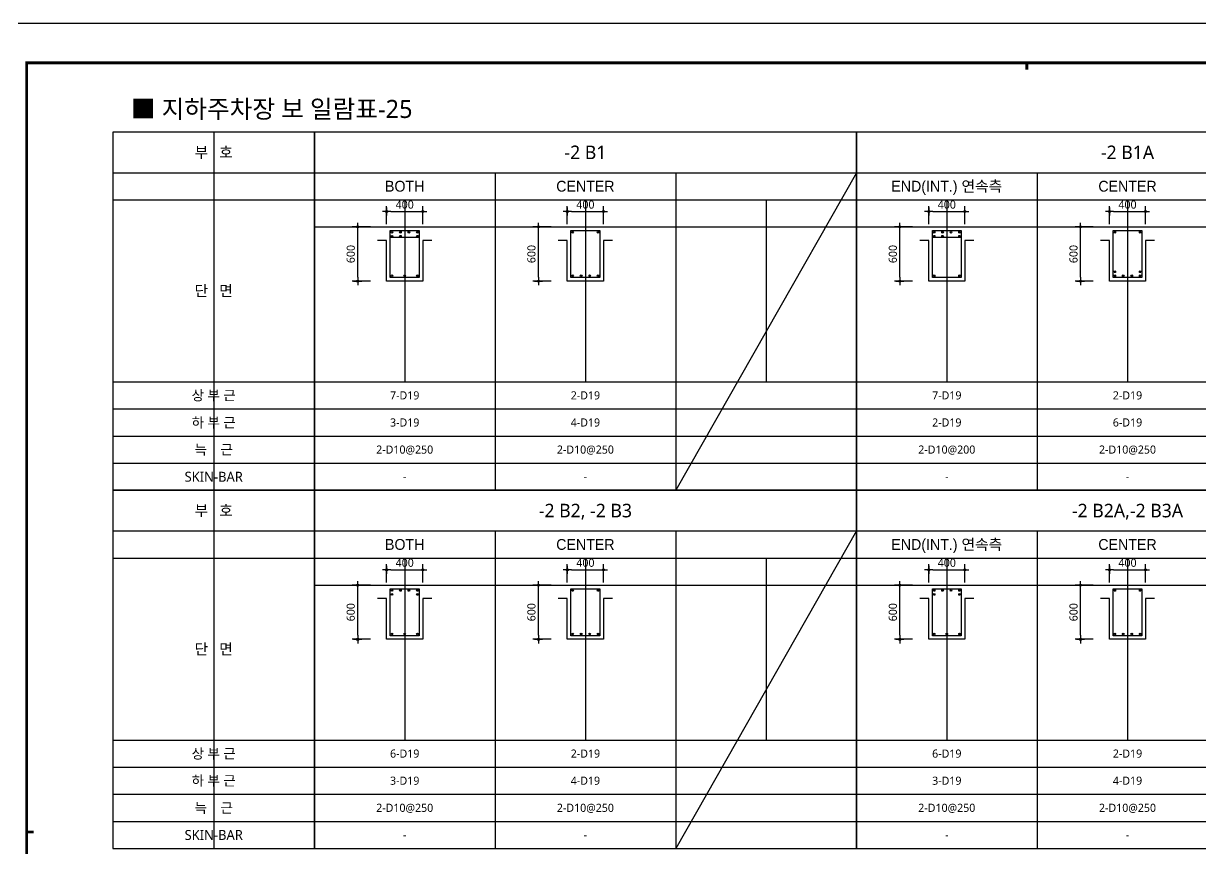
# Model space of a CAD drawing. Header units: millimetres. Extents: x 0 to 252030, y -124740 to 196020.
# Drawn here: x 25734 to 38761, y 79970 to 89100 of the extents above; entities that cross this region are included whole.
import ezdxf
from ezdxf.enums import TextEntityAlignment as Align

# ---------------------------------------------------------------- set-up
doc = ezdxf.new("R2010")
doc.units = ezdxf.units.MM
doc.header["$LTSCALE"] = 30
doc.layers.get('DEFPOINTS').update_dxf_attribs({"color": 142})
for name, color, linetype in [('0-SEC1', 3, 'Continuous'), ('CON', 2, 'Continuous'), ('DIM', 7, 'Continuous'), ('ETC', 7, 'Continuous'), ('S-철근', 3, 'Continuous'), ('SHEET', 7, 'Continuous'), ('TEXT', 6, 'Continuous'), ('TXT', 3, 'Continuous'), ('XR-FORM_(도룡동)$0$Sheet', 7, 'Continuous')]:
    doc.layers.add(name, color=color, linetype=linetype)
doc.styles.get("Standard").update_dxf_attribs({"font": 'malgun.ttf'})
doc.styles.add('돋움', font='Dotum.ttf')
doc.styles.add('맑은 고딕', font='malgun.ttf')
doc.dimstyles.new('30NDIM', dxfattribs={"dimscale": 50, "dimtxt": 3, "dimasz": 1.5, "dimexe": 2, "dimexo": 6, "dimgap": 1, "dimtad": 1, "dimdec": 0, "dimrnd": 0.25, "dimzin": 0, "dimdsep": 46, "dimtxsty": 'Standard', "dimblk": 'Z_DOT', "dimcen": 5, "dimclrd": 256, "dimclre": 256, "dimclrt": 3, "dimadec": 0, "dimazin": 0, "dimtm": 1e-09, "dimtfac": 1, "dimtdec": 0, "dimtix": 1, "dimtmove": 2, "dimatfit": 1, "dimldrblk": 'Z_DOT', "dimfxl": 1, "dimtolj": 1, "dimtzin": 0, "dimarcsym": 0})

# ---------------------------------------------------------------- blocks, each defined once
blk = doc.blocks.new('XR-FORM_(도룡동)$0$S')
at = {"layer": 'XR-FORM_(도룡동)$0$Sheet', "const_width": 100}
blk.add_lwpolyline([(1850, 57950), (82250, 57950), (82250, 1200), (1850, 1200)], close=True, dxfattribs=at)
at = {"layer": 'XR-FORM_(도룡동)$0$Sheet', "linetype": 'Continuous', "const_width": 100}
for points in [[(38745, 57950), (38745, 57700)], [(2100, 29575), (1850, 29575)]]:
    blk.add_lwpolyline(points, dxfattribs=at)
blk = doc.blocks.new('XR-FORM_(도룡동)', base_point=(101.33, -56114.51))
at = {"layer": 'DEFPOINTS'}
blk.add_lwpolyline([(0, 0), (420, 0), (420, 297), (0, 297)], close=True, dxfattribs=at)
at = {"xscale": 0.005, "yscale": 0.005, "zscale": 0.005}
blk.add_blockref('XR-FORM_(도룡동)$0$S', (-0.25, 0), dxfattribs=at)
blk = doc.blocks.new('*U160')
at = {"layer": 'DEFPOINTS'}
for p, q in [((-1114, 5286), (-1114, 1321)), ((-2229, 4536), (0, 4536))]:
    blk.add_line(p, q, dxfattribs=at)
at = {"layer": 'SHEET'}
blk.add_line((-2229, 4836), (0, 4836), dxfattribs=at)
at = {"layer": 'SHEET', "color": 6}
for p, q in [((-2229, 2521), (0, 2521)), ((-2229, 2221), (0, 2221)), ((-2229, 1921), (0, 1921)), ((-2229, 1621), (0, 1621))]:
    blk.add_line(p, q, dxfattribs=at)
at = {"layer": 'SHEET'}
blk.add_lwpolyline([(0, 5286), (-2229, 5286), (-2229, 1321), (0, 1321)], close=True, dxfattribs=at)
at = {"layer": 'TXT', "style": '맑은 고딕'}
for s, height, p in [('부   호', 120, (-1114, 5061)), ('단   면', 120, (-1114, 3529)), ('상 부 근', 110, (-1114, 2371)), ('하 부 근', 110, (-1114, 2071)), ('늑    근', 110, (-1114, 1771)), ('SKIN-BAR', 110, (-1114, 1471))]:
    blk.add_text(s, height=height, dxfattribs=at).set_placement(p, align=Align.MIDDLE_CENTER)
blk = doc.blocks.new('4등분')
at = {"layer": 'DEFPOINTS'}
for p, q in [((1000, 3214), (1000, 1200)), ((3000, 3214), (3000, 1200)), ((5000, 3214), (5000, 1200)), ((0, 2914), (6000, 2914))]:
    blk.add_line(p, q, dxfattribs=at)
at = {"layer": 'SHEET'}
blk.add_line((0, 3514), (6000, 3514), dxfattribs=at)
at = {"layer": 'SHEET', "color": 6}
for p, q in [((2000, 3514), (2000, 0)), ((4000, 3514), (4000, 0)), ((0, 3214), (6000, 3214)), ((0, 1200), (6000, 1200)), ((0, 900), (6000, 900)), ((0, 600), (6000, 600)), ((0, 300), (6000, 300))]:
    blk.add_line(p, q, dxfattribs=at)
at = {"layer": 'SHEET'}
blk.add_lwpolyline([(6000, 3964), (0, 3964), (0, 0), (6000, 0)], close=True, dxfattribs=at)
blk = doc.blocks.new('Z_DOT')
at = {"layer": 'DIM', "color": 0}
for p, q in [((-1, 0), (1, 0)), ((0, -1), (0, 1))]:
    blk.add_line(p, q, dxfattribs=at)
for radius in [0.25, 0.125]:
    blk.add_circle((0, 0), radius, dxfattribs=at)
blk = doc.blocks.new('*D889')
at = {"layer": 'DEFPOINTS', "color": 0, "transparency": 16777216}
for p in [(30153, 87020), (29753, 86699), (30153, 86699)]:
    blk.add_point(p, dxfattribs=at)
at = {"layer": 'DIM', "lineweight": -2, "transparency": 16777216}
for p, q in [((29753, 86879), (29753, 87080)), ((29798, 87020), (30108, 87020)), ((30153, 86879), (30153, 87080))]:
    blk.add_line(p, q, dxfattribs=at)
at = {"layer": 'DIM', "lineweight": -2, "transparency": 16777216, "xscale": 45, "yscale": 45, "zscale": 45, "rotation": 180}
blk.add_blockref('Z_DOT', (29753, 87020), dxfattribs=at)
at = {"layer": 'DIM', "lineweight": -2, "transparency": 16777216, "xscale": 45, "yscale": 45, "zscale": 45}
blk.add_blockref('Z_DOT', (30153, 87020), dxfattribs=at)
at = {"layer": 'DIM', "color": 3, "transparency": 16777216, "insert": (29953, 87096), "char_height": 90, "attachment_point": 5}
blk.add_mtext('\\A1;400', dxfattribs=at)
blk = doc.blocks.new('*D890')
at = {"layer": 'DEFPOINTS', "color": 0, "transparency": 16777216}
for p in [(29433, 86849), (29753, 86849), (29753, 86249)]:
    blk.add_point(p, dxfattribs=at)
at = {"layer": 'DIM', "lineweight": -2, "transparency": 16777216}
for p, q in [((29573, 86849), (29373, 86849)), ((29433, 86294), (29433, 86804)), ((29573, 86249), (29373, 86249))]:
    blk.add_line(p, q, dxfattribs=at)
at = {"layer": 'DIM', "lineweight": -2, "transparency": 16777216, "xscale": 45, "yscale": 45, "zscale": 45}
for p, rotation in [((29433, 86849), 90), ((29433, 86249), 270)]:
    blk.add_blockref('Z_DOT', p, dxfattribs=dict(at, rotation=rotation))
at = {"layer": 'DIM', "color": 3, "transparency": 16777216, "insert": (29356, 86549), "char_height": 90, "attachment_point": 5, "rotation": 90}
blk.add_mtext('\\A1;600', dxfattribs=at)
blk = doc.blocks.new('*D891')
at = {"layer": 'DEFPOINTS', "color": 0, "transparency": 16777216}
for p in [(32153, 87020), (31753, 86699), (32153, 86699)]:
    blk.add_point(p, dxfattribs=at)
at = {"layer": 'DIM', "lineweight": -2, "transparency": 16777216}
for p, q in [((31753, 86879), (31753, 87080)), ((31798, 87020), (32108, 87020)), ((32153, 86879), (32153, 87080))]:
    blk.add_line(p, q, dxfattribs=at)
at = {"layer": 'DIM', "lineweight": -2, "transparency": 16777216, "xscale": 45, "yscale": 45, "zscale": 45, "rotation": 180}
blk.add_blockref('Z_DOT', (31753, 87020), dxfattribs=at)
at = {"layer": 'DIM', "lineweight": -2, "transparency": 16777216, "xscale": 45, "yscale": 45, "zscale": 45}
blk.add_blockref('Z_DOT', (32153, 87020), dxfattribs=at)
at = {"layer": 'DIM', "color": 3, "transparency": 16777216, "insert": (31953, 87096), "char_height": 90, "attachment_point": 5}
blk.add_mtext('\\A1;400', dxfattribs=at)
blk = doc.blocks.new('*D892')
at = {"layer": 'DEFPOINTS', "color": 0, "transparency": 16777216}
for p in [(31433, 86849), (31753, 86849), (31753, 86249)]:
    blk.add_point(p, dxfattribs=at)
at = {"layer": 'DIM', "lineweight": -2, "transparency": 16777216}
for p, q in [((31573, 86849), (31373, 86849)), ((31433, 86294), (31433, 86804)), ((31573, 86249), (31373, 86249))]:
    blk.add_line(p, q, dxfattribs=at)
at = {"layer": 'DIM', "lineweight": -2, "transparency": 16777216, "xscale": 45, "yscale": 45, "zscale": 45}
for p, rotation in [((31433, 86849), 90), ((31433, 86249), 270)]:
    blk.add_blockref('Z_DOT', p, dxfattribs=dict(at, rotation=rotation))
at = {"layer": 'DIM', "color": 3, "transparency": 16777216, "insert": (31356, 86549), "char_height": 90, "attachment_point": 5, "rotation": 90}
blk.add_mtext('\\A1;600', dxfattribs=at)
blk = doc.blocks.new('*D893')
at = {"layer": 'DEFPOINTS', "color": 0, "transparency": 16777216}
for p in [(36153, 87020), (35753, 86699), (36153, 86699)]:
    blk.add_point(p, dxfattribs=at)
at = {"layer": 'DIM', "lineweight": -2, "transparency": 16777216}
for p, q in [((35753, 86879), (35753, 87080)), ((35798, 87020), (36108, 87020)), ((36153, 86879), (36153, 87080))]:
    blk.add_line(p, q, dxfattribs=at)
at = {"layer": 'DIM', "lineweight": -2, "transparency": 16777216, "xscale": 45, "yscale": 45, "zscale": 45, "rotation": 180}
blk.add_blockref('Z_DOT', (35753, 87020), dxfattribs=at)
at = {"layer": 'DIM', "lineweight": -2, "transparency": 16777216, "xscale": 45, "yscale": 45, "zscale": 45}
blk.add_blockref('Z_DOT', (36153, 87020), dxfattribs=at)
at = {"layer": 'DIM', "color": 3, "transparency": 16777216, "insert": (35953, 87096), "char_height": 90, "attachment_point": 5}
blk.add_mtext('\\A1;400', dxfattribs=at)
blk = doc.blocks.new('*D894')
at = {"layer": 'DEFPOINTS', "color": 0, "transparency": 16777216}
for p in [(35433, 86849), (35753, 86849), (35753, 86249)]:
    blk.add_point(p, dxfattribs=at)
at = {"layer": 'DIM', "lineweight": -2, "transparency": 16777216}
for p, q in [((35573, 86849), (35373, 86849)), ((35433, 86294), (35433, 86804)), ((35573, 86249), (35373, 86249))]:
    blk.add_line(p, q, dxfattribs=at)
at = {"layer": 'DIM', "lineweight": -2, "transparency": 16777216, "xscale": 45, "yscale": 45, "zscale": 45}
for p, rotation in [((35433, 86849), 90), ((35433, 86249), 270)]:
    blk.add_blockref('Z_DOT', p, dxfattribs=dict(at, rotation=rotation))
at = {"layer": 'DIM', "color": 3, "transparency": 16777216, "insert": (35356, 86549), "char_height": 90, "attachment_point": 5, "rotation": 90}
blk.add_mtext('\\A1;600', dxfattribs=at)
blk = doc.blocks.new('*D895')
at = {"layer": 'DEFPOINTS', "color": 0, "transparency": 16777216}
for p in [(38153, 87020), (37753, 86699), (38153, 86699)]:
    blk.add_point(p, dxfattribs=at)
at = {"layer": 'DIM', "lineweight": -2, "transparency": 16777216}
for p, q in [((37753, 86879), (37753, 87080)), ((37798, 87020), (38108, 87020)), ((38153, 86879), (38153, 87080))]:
    blk.add_line(p, q, dxfattribs=at)
at = {"layer": 'DIM', "lineweight": -2, "transparency": 16777216, "xscale": 45, "yscale": 45, "zscale": 45, "rotation": 180}
blk.add_blockref('Z_DOT', (37753, 87020), dxfattribs=at)
at = {"layer": 'DIM', "lineweight": -2, "transparency": 16777216, "xscale": 45, "yscale": 45, "zscale": 45}
blk.add_blockref('Z_DOT', (38153, 87020), dxfattribs=at)
at = {"layer": 'DIM', "color": 3, "transparency": 16777216, "insert": (37953, 87096), "char_height": 90, "attachment_point": 5}
blk.add_mtext('\\A1;400', dxfattribs=at)
blk = doc.blocks.new('*D896')
at = {"layer": 'DEFPOINTS', "color": 0, "transparency": 16777216}
for p in [(37433, 86849), (37753, 86849), (37753, 86249)]:
    blk.add_point(p, dxfattribs=at)
at = {"layer": 'DIM', "lineweight": -2, "transparency": 16777216}
for p, q in [((37573, 86849), (37373, 86849)), ((37433, 86294), (37433, 86804)), ((37573, 86249), (37373, 86249))]:
    blk.add_line(p, q, dxfattribs=at)
at = {"layer": 'DIM', "lineweight": -2, "transparency": 16777216, "xscale": 45, "yscale": 45, "zscale": 45}
for p, rotation in [((37433, 86849), 90), ((37433, 86249), 270)]:
    blk.add_blockref('Z_DOT', p, dxfattribs=dict(at, rotation=rotation))
at = {"layer": 'DIM', "color": 3, "transparency": 16777216, "insert": (37356, 86549), "char_height": 90, "attachment_point": 5, "rotation": 90}
blk.add_mtext('\\A1;600', dxfattribs=at)
blk = doc.blocks.new('*D901')
at = {"layer": 'DEFPOINTS', "color": 0, "transparency": 16777216}
for p in [(30153, 83055), (29753, 82735), (30153, 82735)]:
    blk.add_point(p, dxfattribs=at)
at = {"layer": 'DIM', "lineweight": -2, "transparency": 16777216}
for p, q in [((29753, 82915), (29753, 83115)), ((30153, 82915), (30153, 83115)), ((29798, 83055), (30108, 83055))]:
    blk.add_line(p, q, dxfattribs=at)
at = {"layer": 'DIM', "lineweight": -2, "transparency": 16777216, "xscale": 45, "yscale": 45, "zscale": 45, "rotation": 180}
blk.add_blockref('Z_DOT', (29753, 83055), dxfattribs=at)
at = {"layer": 'DIM', "lineweight": -2, "transparency": 16777216, "xscale": 45, "yscale": 45, "zscale": 45}
blk.add_blockref('Z_DOT', (30153, 83055), dxfattribs=at)
at = {"layer": 'DIM', "color": 3, "transparency": 16777216, "insert": (29953, 83132), "char_height": 90, "attachment_point": 5}
blk.add_mtext('\\A1;400', dxfattribs=at)
blk = doc.blocks.new('*D902')
at = {"layer": 'DEFPOINTS', "color": 0, "transparency": 16777216}
for p in [(29433, 82885), (29753, 82885), (29753, 82285)]:
    blk.add_point(p, dxfattribs=at)
at = {"layer": 'DIM', "lineweight": -2, "transparency": 16777216}
for p, q in [((29573, 82885), (29373, 82885)), ((29433, 82330), (29433, 82840)), ((29573, 82285), (29373, 82285))]:
    blk.add_line(p, q, dxfattribs=at)
at = {"layer": 'DIM', "lineweight": -2, "transparency": 16777216, "xscale": 45, "yscale": 45, "zscale": 45}
for p, rotation in [((29433, 82885), 90), ((29433, 82285), 270)]:
    blk.add_blockref('Z_DOT', p, dxfattribs=dict(at, rotation=rotation))
at = {"layer": 'DIM', "color": 3, "transparency": 16777216, "insert": (29356, 82585), "char_height": 90, "attachment_point": 5, "rotation": 90}
blk.add_mtext('\\A1;600', dxfattribs=at)
blk = doc.blocks.new('*D903')
at = {"layer": 'DEFPOINTS', "color": 0, "transparency": 16777216}
for p in [(32153, 83055), (31753, 82735), (32153, 82735)]:
    blk.add_point(p, dxfattribs=at)
at = {"layer": 'DIM', "lineweight": -2, "transparency": 16777216}
for p, q in [((31753, 82915), (31753, 83115)), ((32153, 82915), (32153, 83115)), ((31798, 83055), (32108, 83055))]:
    blk.add_line(p, q, dxfattribs=at)
at = {"layer": 'DIM', "lineweight": -2, "transparency": 16777216, "xscale": 45, "yscale": 45, "zscale": 45, "rotation": 180}
blk.add_blockref('Z_DOT', (31753, 83055), dxfattribs=at)
at = {"layer": 'DIM', "lineweight": -2, "transparency": 16777216, "xscale": 45, "yscale": 45, "zscale": 45}
blk.add_blockref('Z_DOT', (32153, 83055), dxfattribs=at)
at = {"layer": 'DIM', "color": 3, "transparency": 16777216, "insert": (31953, 83132), "char_height": 90, "attachment_point": 5}
blk.add_mtext('\\A1;400', dxfattribs=at)
blk = doc.blocks.new('*D904')
at = {"layer": 'DEFPOINTS', "color": 0, "transparency": 16777216}
for p in [(31433, 82885), (31753, 82885), (31753, 82285)]:
    blk.add_point(p, dxfattribs=at)
at = {"layer": 'DIM', "lineweight": -2, "transparency": 16777216}
for p, q in [((31573, 82885), (31373, 82885)), ((31433, 82330), (31433, 82840)), ((31573, 82285), (31373, 82285))]:
    blk.add_line(p, q, dxfattribs=at)
at = {"layer": 'DIM', "lineweight": -2, "transparency": 16777216, "xscale": 45, "yscale": 45, "zscale": 45}
for p, rotation in [((31433, 82885), 90), ((31433, 82285), 270)]:
    blk.add_blockref('Z_DOT', p, dxfattribs=dict(at, rotation=rotation))
at = {"layer": 'DIM', "color": 3, "transparency": 16777216, "insert": (31356, 82585), "char_height": 90, "attachment_point": 5, "rotation": 90}
blk.add_mtext('\\A1;600', dxfattribs=at)
blk = doc.blocks.new('*D905')
at = {"layer": 'DEFPOINTS', "color": 0, "transparency": 16777216}
for p in [(36153, 83055), (35753, 82735), (36153, 82735)]:
    blk.add_point(p, dxfattribs=at)
at = {"layer": 'DIM', "lineweight": -2, "transparency": 16777216}
for p, q in [((35753, 82915), (35753, 83115)), ((36153, 82915), (36153, 83115)), ((35798, 83055), (36108, 83055))]:
    blk.add_line(p, q, dxfattribs=at)
at = {"layer": 'DIM', "lineweight": -2, "transparency": 16777216, "xscale": 45, "yscale": 45, "zscale": 45, "rotation": 180}
blk.add_blockref('Z_DOT', (35753, 83055), dxfattribs=at)
at = {"layer": 'DIM', "lineweight": -2, "transparency": 16777216, "xscale": 45, "yscale": 45, "zscale": 45}
blk.add_blockref('Z_DOT', (36153, 83055), dxfattribs=at)
at = {"layer": 'DIM', "color": 3, "transparency": 16777216, "insert": (35953, 83132), "char_height": 90, "attachment_point": 5}
blk.add_mtext('\\A1;400', dxfattribs=at)
blk = doc.blocks.new('*D906')
at = {"layer": 'DEFPOINTS', "color": 0, "transparency": 16777216}
for p in [(35433, 82885), (35753, 82885), (35753, 82285)]:
    blk.add_point(p, dxfattribs=at)
at = {"layer": 'DIM', "lineweight": -2, "transparency": 16777216}
for p, q in [((35573, 82885), (35373, 82885)), ((35433, 82330), (35433, 82840)), ((35573, 82285), (35373, 82285))]:
    blk.add_line(p, q, dxfattribs=at)
at = {"layer": 'DIM', "lineweight": -2, "transparency": 16777216, "xscale": 45, "yscale": 45, "zscale": 45}
for p, rotation in [((35433, 82885), 90), ((35433, 82285), 270)]:
    blk.add_blockref('Z_DOT', p, dxfattribs=dict(at, rotation=rotation))
at = {"layer": 'DIM', "color": 3, "transparency": 16777216, "insert": (35356, 82585), "char_height": 90, "attachment_point": 5, "rotation": 90}
blk.add_mtext('\\A1;600', dxfattribs=at)
blk = doc.blocks.new('*D907')
at = {"layer": 'DEFPOINTS', "color": 0, "transparency": 16777216}
for p in [(38153, 83055), (37753, 82735), (38153, 82735)]:
    blk.add_point(p, dxfattribs=at)
at = {"layer": 'DIM', "lineweight": -2, "transparency": 16777216}
for p, q in [((37753, 82915), (37753, 83115)), ((38153, 82915), (38153, 83115)), ((37798, 83055), (38108, 83055))]:
    blk.add_line(p, q, dxfattribs=at)
at = {"layer": 'DIM', "lineweight": -2, "transparency": 16777216, "xscale": 45, "yscale": 45, "zscale": 45, "rotation": 180}
blk.add_blockref('Z_DOT', (37753, 83055), dxfattribs=at)
at = {"layer": 'DIM', "lineweight": -2, "transparency": 16777216, "xscale": 45, "yscale": 45, "zscale": 45}
blk.add_blockref('Z_DOT', (38153, 83055), dxfattribs=at)
at = {"layer": 'DIM', "color": 3, "transparency": 16777216, "insert": (37953, 83132), "char_height": 90, "attachment_point": 5}
blk.add_mtext('\\A1;400', dxfattribs=at)
blk = doc.blocks.new('*D908')
at = {"layer": 'DEFPOINTS', "color": 0, "transparency": 16777216}
for p in [(37433, 82885), (37753, 82885), (37753, 82285)]:
    blk.add_point(p, dxfattribs=at)
at = {"layer": 'DIM', "lineweight": -2, "transparency": 16777216}
for p, q in [((37573, 82885), (37373, 82885)), ((37433, 82330), (37433, 82840)), ((37573, 82285), (37373, 82285))]:
    blk.add_line(p, q, dxfattribs=at)
at = {"layer": 'DIM', "lineweight": -2, "transparency": 16777216, "xscale": 45, "yscale": 45, "zscale": 45}
for p, rotation in [((37433, 82885), 90), ((37433, 82285), 270)]:
    blk.add_blockref('Z_DOT', p, dxfattribs=dict(at, rotation=rotation))
at = {"layer": 'DIM', "color": 3, "transparency": 16777216, "insert": (37356, 82585), "char_height": 90, "attachment_point": 5, "rotation": 90}
blk.add_mtext('\\A1;600', dxfattribs=at)

msp = doc.modelspace()

# ---------------------------------------------------------------- hatches: boundary and pattern name
at = {"layer": 'S-철근'}
h = msp.add_hatch(color=256, dxfattribs=at)
edge = h.paths.add_edge_path()
edge.add_arc((29812.08013, 86790.41992), 9.55, 0, 180)
edge.add_arc((29812.08013, 86790.41992), 9.55, 180, 360)
h = msp.add_hatch(color=256, dxfattribs=at)
edge = h.paths.add_edge_path()
edge.add_arc((29812.08013, 86746.31992), 9.55, 0, 180)
edge.add_arc((29812.08013, 86746.31992), 9.55, 180, 360)
h = msp.add_hatch(color=256, dxfattribs=at)
edge = h.paths.add_edge_path()
edge.add_arc((29906.0268, 86790.41992), 9.55, 0, 180)
edge.add_arc((29906.0268, 86790.41992), 9.55, 180, 360)
h = msp.add_hatch(color=256, dxfattribs=at)
edge = h.paths.add_edge_path()
edge.add_arc((29906.0268, 86746.31992), 9.55, 0, 180)
edge.add_arc((29906.0268, 86746.31992), 9.55, 180, 360)
h = msp.add_hatch(color=256, dxfattribs=at)
edge = h.paths.add_edge_path()
edge.add_arc((29999.97347, 86790.41992), 9.55, 0, 180)
edge.add_arc((29999.97347, 86790.41992), 9.55, 180, 360)
h = msp.add_hatch(color=256, dxfattribs=at)
edge = h.paths.add_edge_path()
edge.add_arc((30093.92013, 86790.41992), 9.55, 0, 180)
edge.add_arc((30093.92013, 86790.41992), 9.55, 180, 360)
h = msp.add_hatch(color=256, dxfattribs=at)
edge = h.paths.add_edge_path()
edge.add_arc((30093.92013, 86746.31992), 9.55, 0, 180)
edge.add_arc((30093.92013, 86746.31992), 9.55, 180, 360)
h = msp.add_hatch(color=256, dxfattribs=at)
edge = h.paths.add_edge_path()
edge.add_arc((31812.08013, 86790.41992), 9.55, 0, 180)
edge.add_arc((31812.08013, 86790.41992), 9.55, 180, 360)
h = msp.add_hatch(color=256, dxfattribs=at)
edge = h.paths.add_edge_path()
edge.add_arc((32093.92013, 86790.41992), 9.55, 0, 180)
edge.add_arc((32093.92013, 86790.41992), 9.55, 180, 360)
h = msp.add_hatch(color=256, dxfattribs=at)
edge = h.paths.add_edge_path()
edge.add_arc((35812.08013, 86790.41992), 9.55, 0, 180)
edge.add_arc((35812.08013, 86790.41992), 9.55, 180, 360)
h = msp.add_hatch(color=256, dxfattribs=at)
edge = h.paths.add_edge_path()
edge.add_arc((35812.08013, 86746.31992), 9.55, 0, 180)
edge.add_arc((35812.08013, 86746.31992), 9.55, 180, 360)
h = msp.add_hatch(color=256, dxfattribs=at)
edge = h.paths.add_edge_path()
edge.add_arc((35906.0268, 86790.41992), 9.55, 0, 180)
edge.add_arc((35906.0268, 86790.41992), 9.55, 180, 360)
h = msp.add_hatch(color=256, dxfattribs=at)
edge = h.paths.add_edge_path()
edge.add_arc((35906.0268, 86746.31992), 9.55, 0, 180)
edge.add_arc((35906.0268, 86746.31992), 9.55, 180, 360)
h = msp.add_hatch(color=256, dxfattribs=at)
edge = h.paths.add_edge_path()
edge.add_arc((35999.97347, 86790.41992), 9.55, 0, 180)
edge.add_arc((35999.97347, 86790.41992), 9.55, 180, 360)
h = msp.add_hatch(color=256, dxfattribs=at)
edge = h.paths.add_edge_path()
edge.add_arc((36093.92013, 86790.41992), 9.55, 0, 180)
edge.add_arc((36093.92013, 86790.41992), 9.55, 180, 360)
h = msp.add_hatch(color=256, dxfattribs=at)
edge = h.paths.add_edge_path()
edge.add_arc((36093.92013, 86746.31992), 9.55, 0, 180)
edge.add_arc((36093.92013, 86746.31992), 9.55, 180, 360)
h = msp.add_hatch(color=256, dxfattribs=at)
edge = h.paths.add_edge_path()
edge.add_arc((37812.08013, 86790.41992), 9.55, 0, 180)
edge.add_arc((37812.08013, 86790.41992), 9.55, 180, 360)
h = msp.add_hatch(color=256, dxfattribs=at)
edge = h.paths.add_edge_path()
edge.add_arc((38093.92013, 86790.41992), 9.55, 0, 180)
edge.add_arc((38093.92013, 86790.41992), 9.55, 180, 360)
h = msp.add_hatch(color=256, dxfattribs=at)
edge = h.paths.add_edge_path()
edge.add_arc((29812.08013, 86308.57992), 9.55, 0, 180)
edge.add_arc((29812.08013, 86308.57992), 9.55, 180, 360)
h = msp.add_hatch(color=256, dxfattribs=at)
edge = h.paths.add_edge_path()
edge.add_arc((29953.00013, 86308.57992), 9.55, 0, 180)
edge.add_arc((29953.00013, 86308.57992), 9.55, 180, 360)
h = msp.add_hatch(color=256, dxfattribs=at)
edge = h.paths.add_edge_path()
edge.add_arc((30093.92013, 86308.57992), 9.55, 0, 180)
edge.add_arc((30093.92013, 86308.57992), 9.55, 180, 360)
h = msp.add_hatch(color=256, dxfattribs=at)
edge = h.paths.add_edge_path()
edge.add_arc((31812.08013, 86308.57992), 9.55, 0, 180)
edge.add_arc((31812.08013, 86308.57992), 9.55, 180, 360)
h = msp.add_hatch(color=256, dxfattribs=at)
edge = h.paths.add_edge_path()
edge.add_arc((31906.0268, 86308.57992), 9.55, 0, 180)
edge.add_arc((31906.0268, 86308.57992), 9.55, 180, 360)
h = msp.add_hatch(color=256, dxfattribs=at)
edge = h.paths.add_edge_path()
edge.add_arc((31999.97347, 86308.57992), 9.55, 0, 180)
edge.add_arc((31999.97347, 86308.57992), 9.55, 180, 360)
h = msp.add_hatch(color=256, dxfattribs=at)
edge = h.paths.add_edge_path()
edge.add_arc((32093.92013, 86308.57992), 9.55, 0, 180)
edge.add_arc((32093.92013, 86308.57992), 9.55, 180, 360)
h = msp.add_hatch(color=256, dxfattribs=at)
edge = h.paths.add_edge_path()
edge.add_arc((35812.08013, 86308.57992), 9.55, 0, 180)
edge.add_arc((35812.08013, 86308.57992), 9.55, 180, 360)
h = msp.add_hatch(color=256, dxfattribs=at)
edge = h.paths.add_edge_path()
edge.add_arc((36093.92013, 86308.57992), 9.55, 0, 180)
edge.add_arc((36093.92013, 86308.57992), 9.55, 180, 360)
h = msp.add_hatch(color=256, dxfattribs=at)
edge = h.paths.add_edge_path()
edge.add_arc((37812.08013, 86352.67992), 9.55, 0, 180)
edge.add_arc((37812.08013, 86352.67992), 9.55, 180, 360)
h = msp.add_hatch(color=256, dxfattribs=at)
edge = h.paths.add_edge_path()
edge.add_arc((37812.08013, 86308.57992), 9.55, 0, 180)
edge.add_arc((37812.08013, 86308.57992), 9.55, 180, 360)
h = msp.add_hatch(color=256, dxfattribs=at)
edge = h.paths.add_edge_path()
edge.add_arc((37906.0268, 86308.57992), 9.55, 0, 180)
edge.add_arc((37906.0268, 86308.57992), 9.55, 180, 360)
h = msp.add_hatch(color=256, dxfattribs=at)
edge = h.paths.add_edge_path()
edge.add_arc((37999.97347, 86308.57992), 9.55, 0, 180)
edge.add_arc((37999.97347, 86308.57992), 9.55, 180, 360)
h = msp.add_hatch(color=256, dxfattribs=at)
edge = h.paths.add_edge_path()
edge.add_arc((38093.92013, 86352.67992), 9.55, 0, 180)
edge.add_arc((38093.92013, 86352.67992), 9.55, 180, 360)
h = msp.add_hatch(color=256, dxfattribs=at)
edge = h.paths.add_edge_path()
edge.add_arc((38093.92013, 86308.57992), 9.55, 0, 180)
edge.add_arc((38093.92013, 86308.57992), 9.55, 180, 360)
h = msp.add_hatch(color=256, dxfattribs=at)
edge = h.paths.add_edge_path()
edge.add_arc((29812.08013, 82825.91992), 9.55, 0, 180)
edge.add_arc((29812.08013, 82825.91992), 9.55, 180, 360)
h = msp.add_hatch(color=256, dxfattribs=at)
edge = h.paths.add_edge_path()
edge.add_arc((29812.08013, 82781.81992), 9.55, 0, 180)
edge.add_arc((29812.08013, 82781.81992), 9.55, 180, 360)
h = msp.add_hatch(color=256, dxfattribs=at)
edge = h.paths.add_edge_path()
edge.add_arc((29906.0268, 82825.91992), 9.55, 0, 180)
edge.add_arc((29906.0268, 82825.91992), 9.55, 180, 360)
h = msp.add_hatch(color=256, dxfattribs=at)
edge = h.paths.add_edge_path()
edge.add_arc((29999.97347, 82825.91992), 9.55, 0, 180)
edge.add_arc((29999.97347, 82825.91992), 9.55, 180, 360)
h = msp.add_hatch(color=256, dxfattribs=at)
edge = h.paths.add_edge_path()
edge.add_arc((30093.92013, 82825.91992), 9.55, 0, 180)
edge.add_arc((30093.92013, 82825.91992), 9.55, 180, 360)
h = msp.add_hatch(color=256, dxfattribs=at)
edge = h.paths.add_edge_path()
edge.add_arc((30093.92013, 82781.81992), 9.55, 0, 180)
edge.add_arc((30093.92013, 82781.81992), 9.55, 180, 360)
h = msp.add_hatch(color=256, dxfattribs=at)
edge = h.paths.add_edge_path()
edge.add_arc((31812.08013, 82825.91992), 9.55, 0, 180)
edge.add_arc((31812.08013, 82825.91992), 9.55, 180, 360)
h = msp.add_hatch(color=256, dxfattribs=at)
edge = h.paths.add_edge_path()
edge.add_arc((32093.92013, 82825.91992), 9.55, 0, 180)
edge.add_arc((32093.92013, 82825.91992), 9.55, 180, 360)
h = msp.add_hatch(color=256, dxfattribs=at)
edge = h.paths.add_edge_path()
edge.add_arc((35812.08013, 82825.91992), 9.55, 0, 180)
edge.add_arc((35812.08013, 82825.91992), 9.55, 180, 360)
h = msp.add_hatch(color=256, dxfattribs=at)
edge = h.paths.add_edge_path()
edge.add_arc((35812.08013, 82781.81992), 9.55, 0, 180)
edge.add_arc((35812.08013, 82781.81992), 9.55, 180, 360)
h = msp.add_hatch(color=256, dxfattribs=at)
edge = h.paths.add_edge_path()
edge.add_arc((35906.0268, 82825.91992), 9.55, 0, 180)
edge.add_arc((35906.0268, 82825.91992), 9.55, 180, 360)
h = msp.add_hatch(color=256, dxfattribs=at)
edge = h.paths.add_edge_path()
edge.add_arc((35999.97347, 82825.91992), 9.55, 0, 180)
edge.add_arc((35999.97347, 82825.91992), 9.55, 180, 360)
h = msp.add_hatch(color=256, dxfattribs=at)
edge = h.paths.add_edge_path()
edge.add_arc((36093.92013, 82825.91992), 9.55, 0, 180)
edge.add_arc((36093.92013, 82825.91992), 9.55, 180, 360)
h = msp.add_hatch(color=256, dxfattribs=at)
edge = h.paths.add_edge_path()
edge.add_arc((36093.92013, 82781.81992), 9.55, 0, 180)
edge.add_arc((36093.92013, 82781.81992), 9.55, 180, 360)
h = msp.add_hatch(color=256, dxfattribs=at)
edge = h.paths.add_edge_path()
edge.add_arc((37812.08013, 82825.91992), 9.55, 0, 180)
edge.add_arc((37812.08013, 82825.91992), 9.55, 180, 360)
h = msp.add_hatch(color=256, dxfattribs=at)
edge = h.paths.add_edge_path()
edge.add_arc((38093.92013, 82825.91992), 9.55, 0, 180)
edge.add_arc((38093.92013, 82825.91992), 9.55, 180, 360)
h = msp.add_hatch(color=256, dxfattribs=at)
edge = h.paths.add_edge_path()
edge.add_arc((29812.08013, 82344.07992), 9.55, 0, 180)
edge.add_arc((29812.08013, 82344.07992), 9.55, 180, 360)
h = msp.add_hatch(color=256, dxfattribs=at)
edge = h.paths.add_edge_path()
edge.add_arc((29953.00013, 82344.07992), 9.55, 0, 180)
edge.add_arc((29953.00013, 82344.07992), 9.55, 180, 360)
h = msp.add_hatch(color=256, dxfattribs=at)
edge = h.paths.add_edge_path()
edge.add_arc((30093.92013, 82344.07992), 9.55, 0, 180)
edge.add_arc((30093.92013, 82344.07992), 9.55, 180, 360)
h = msp.add_hatch(color=256, dxfattribs=at)
edge = h.paths.add_edge_path()
edge.add_arc((31812.08013, 82344.07992), 9.55, 0, 180)
edge.add_arc((31812.08013, 82344.07992), 9.55, 180, 360)
h = msp.add_hatch(color=256, dxfattribs=at)
edge = h.paths.add_edge_path()
edge.add_arc((31906.0268, 82344.07992), 9.55, 0, 180)
edge.add_arc((31906.0268, 82344.07992), 9.55, 180, 360)
h = msp.add_hatch(color=256, dxfattribs=at)
edge = h.paths.add_edge_path()
edge.add_arc((31999.97347, 82344.07992), 9.55, 0, 180)
edge.add_arc((31999.97347, 82344.07992), 9.55, 180, 360)
h = msp.add_hatch(color=256, dxfattribs=at)
edge = h.paths.add_edge_path()
edge.add_arc((32093.92013, 82344.07992), 9.55, 0, 180)
edge.add_arc((32093.92013, 82344.07992), 9.55, 180, 360)
h = msp.add_hatch(color=256, dxfattribs=at)
edge = h.paths.add_edge_path()
edge.add_arc((35812.08013, 82344.07992), 9.55, 0, 180)
edge.add_arc((35812.08013, 82344.07992), 9.55, 180, 360)
h = msp.add_hatch(color=256, dxfattribs=at)
edge = h.paths.add_edge_path()
edge.add_arc((35953.00013, 82344.07992), 9.55, 0, 180)
edge.add_arc((35953.00013, 82344.07992), 9.55, 180, 360)
h = msp.add_hatch(color=256, dxfattribs=at)
edge = h.paths.add_edge_path()
edge.add_arc((36093.92013, 82344.07992), 9.55, 0, 180)
edge.add_arc((36093.92013, 82344.07992), 9.55, 180, 360)
h = msp.add_hatch(color=256, dxfattribs=at)
edge = h.paths.add_edge_path()
edge.add_arc((37812.08013, 82344.07992), 9.55, 0, 180)
edge.add_arc((37812.08013, 82344.07992), 9.55, 180, 360)
h = msp.add_hatch(color=256, dxfattribs=at)
edge = h.paths.add_edge_path()
edge.add_arc((37906.0268, 82344.07992), 9.55, 0, 180)
edge.add_arc((37906.0268, 82344.07992), 9.55, 180, 360)
h = msp.add_hatch(color=256, dxfattribs=at)
edge = h.paths.add_edge_path()
edge.add_arc((37999.97347, 82344.07992), 9.55, 0, 180)
edge.add_arc((37999.97347, 82344.07992), 9.55, 180, 360)
h = msp.add_hatch(color=256, dxfattribs=at)
edge = h.paths.add_edge_path()
edge.add_arc((38093.92013, 82344.07992), 9.55, 0, 180)
edge.add_arc((38093.92013, 82344.07992), 9.55, 180, 360)

# ---------------------------------------------------------------- linework, layer by layer
at = {"layer": 'CON', "color": 8}
for p, q in [((29653.00013, 86849.49992), (30253.00013, 86849.49992)), ((31653.00013, 86849.49992), (32253.00013, 86849.49992)), ((35653.00013, 86849.49992), (36253.00013, 86849.49992)), ((37653.00013, 86849.49992), (38253.00013, 86849.49992)), ((29653.00013, 82884.99992), (30253.00013, 82884.99992)), ((31653.00013, 82884.99992), (32253.00013, 82884.99992)), ((35653.00013, 82884.99992), (36253.00013, 82884.99992)), ((37653.00013, 82884.99992), (38253.00013, 82884.99992))]:
    msp.add_line(p, q, dxfattribs=at)
for points in [[(30253.00013, 86699.49992), (30153.00013, 86699.49992), (30153.00013, 86249.49992), (29753.00013, 86249.49992), (29753.00013, 86699.49992), (29653.00013, 86699.49992)], [(32253.00013, 86699.49992), (32153.00013, 86699.49992), (32153.00013, 86249.49992), (31753.00013, 86249.49992), (31753.00013, 86699.49992), (31653.00013, 86699.49992)], [(36253.00013, 86699.49992), (36153.00013, 86699.49992), (36153.00013, 86249.49992), (35753.00013, 86249.49992), (35753.00013, 86699.49992), (35653.00013, 86699.49992)], [(38253.00013, 86699.49992), (38153.00013, 86699.49992), (38153.00013, 86249.49992), (37753.00013, 86249.49992), (37753.00013, 86699.49992), (37653.00013, 86699.49992)], [(30253.00013, 82734.99992), (30153.00013, 82734.99992), (30153.00013, 82284.99992), (29753.00013, 82284.99992), (29753.00013, 82734.99992), (29653.00013, 82734.99992)], [(32253.00013, 82734.99992), (32153.00013, 82734.99992), (32153.00013, 82284.99992), (31753.00013, 82284.99992), (31753.00013, 82734.99992), (31653.00013, 82734.99992)], [(36253.00013, 82734.99992), (36153.00013, 82734.99992), (36153.00013, 82284.99992), (35753.00013, 82284.99992), (35753.00013, 82734.99992), (35653.00013, 82734.99992)], [(38253.00013, 82734.99992), (38153.00013, 82734.99992), (38153.00013, 82284.99992), (37753.00013, 82284.99992), (37753.00013, 82734.99992), (37653.00013, 82734.99992)]]:
    msp.add_lwpolyline(points, dxfattribs=at)
at = {"layer": 'ETC', "color": 8}
for p, q in [((29793.00013, 86736.76992), (30113.00013, 86736.76992)), ((35793.00013, 86736.76992), (36113.00013, 86736.76992))]:
    msp.add_line(p, q, dxfattribs=at)
at = {"layer": 'S-철근'}
for points in [[(29793.00013, 86289.49992), (29793.00013, 86809.49992), (30113.00013, 86809.49992), (30113.00013, 86289.49992), (29793.00013, 86289.49992)], [(31793.00013, 86289.49992), (31793.00013, 86809.49992), (32113.00013, 86809.49992), (32113.00013, 86289.49992), (31793.00013, 86289.49992)], [(35793.00013, 86289.49992), (35793.00013, 86809.49992), (36113.00013, 86809.49992), (36113.00013, 86289.49992), (35793.00013, 86289.49992)], [(37793.00013, 86289.49992), (37793.00013, 86809.49992), (38113.00013, 86809.49992), (38113.00013, 86289.49992), (37793.00013, 86289.49992)], [(29793.00013, 82324.99992), (29793.00013, 82844.99992), (30113.00013, 82844.99992), (30113.00013, 82324.99992), (29793.00013, 82324.99992)], [(31793.00013, 82324.99992), (31793.00013, 82844.99992), (32113.00013, 82844.99992), (32113.00013, 82324.99992), (31793.00013, 82324.99992)], [(35793.00013, 82324.99992), (35793.00013, 82844.99992), (36113.00013, 82844.99992), (36113.00013, 82324.99992), (35793.00013, 82324.99992)], [(37793.00013, 82324.99992), (37793.00013, 82844.99992), (38113.00013, 82844.99992), (38113.00013, 82324.99992), (37793.00013, 82324.99992)]]:
    msp.add_lwpolyline(points, dxfattribs=at)
for centre in [(29812.08013, 86790.41992), (29812.08013, 86746.31992), (29906.0268, 86790.41992), (29906.0268, 86746.31992), (29999.97347, 86790.41992), (30093.92013, 86790.41992), (30093.92013, 86746.31992), (31812.08013, 86790.41992), (32093.92013, 86790.41992), (35812.08013, 86790.41992), (35812.08013, 86746.31992), (35906.0268, 86790.41992), (35906.0268, 86746.31992), (35999.97347, 86790.41992), (36093.92013, 86790.41992), (36093.92013, 86746.31992), (37812.08013, 86790.41992), (38093.92013, 86790.41992), (29812.08013, 86308.57992), (29953.00013, 86308.57992), (30093.92013, 86308.57992), (31812.08013, 86308.57992), (31906.0268, 86308.57992), (31999.97347, 86308.57992), (32093.92013, 86308.57992), (35812.08013, 86308.57992), (36093.92013, 86308.57992), (37812.08013, 86352.67992), (37812.08013, 86308.57992), (37906.0268, 86308.57992), (37999.97347, 86308.57992), (38093.92013, 86352.67992), (38093.92013, 86308.57992), (29812.08013, 82825.91992), (29812.08013, 82781.81992), (29906.0268, 82825.91992), (29999.97347, 82825.91992), (30093.92013, 82825.91992), (30093.92013, 82781.81992), (31812.08013, 82825.91992), (32093.92013, 82825.91992), (35812.08013, 82825.91992), (35812.08013, 82781.81992), (35906.0268, 82825.91992), (35999.97347, 82825.91992), (36093.92013, 82825.91992), (36093.92013, 82781.81992), (37812.08013, 82825.91992), (38093.92013, 82825.91992), (29812.08013, 82344.07992), (29953.00013, 82344.07992), (30093.92013, 82344.07992), (31812.08013, 82344.07992), (31906.0268, 82344.07992), (31999.97347, 82344.07992), (32093.92013, 82344.07992), (35812.08013, 82344.07992), (35953.00013, 82344.07992), (36093.92013, 82344.07992), (37812.08013, 82344.07992), (37906.0268, 82344.07992), (37999.97347, 82344.07992), (38093.92013, 82344.07992)]:
    msp.add_circle(centre, 9.55, dxfattribs=at)
at = {"layer": 'SHEET'}
for p, q in [((34953.00013, 87449.49992), (32953.00013, 83934.99992)), ((34953.00013, 83484.99992), (32953.00013, 79970.49992))]:
    msp.add_line(p, q, dxfattribs=at)

# ---------------------------------------------------------------- block references
for name, p in [('*U160', (28953.00013, 82613.49992)), ('4등분', (28953.00013, 83934.99992)), ('4등분', (34953.00013, 83934.99992)), ('*U160', (28953.00013, 78648.99992)), ('4등분', (28953.00013, 79970.49992)), ('4등분', (34953.00013, 79970.49992))]:
    msp.add_blockref(name, p)
at = {"layer": '0-SEC1', "xscale": 60, "yscale": 60, "zscale": 60}
msp.add_blockref('XR-FORM_(도룡동)', (31310.02429, -3295590.57868), dxfattribs=at)

# ---------------------------------------------------------------- texts
at = {"layer": 'TEXT', "style": '맑은 고딕'}
msp.add_text('■ 지하주차장 보 일람표-25', height=200, dxfattribs=at).set_placement((26922.82534, 88154.96949), align=Align.MIDDLE_LEFT)
at = {"layer": 'TXT', "color": 2, "style": '맑은 고딕'}
for s, p in [('-2 B1', (31953.00013, 87674.49992)), ('-2 B1A', (37953.00013, 87674.49992)), ('-2 B2, -2 B3', (31953.00013, 83709.99992)), ('-2 B2A,-2 B3A', (37953.00013, 83709.99992))]:
    msp.add_text(s, height=150, dxfattribs=at).set_placement(p, align=Align.MIDDLE_CENTER)
at = {"layer": 'TXT'}
for s, height, style, p in [('BOTH', 120, '돋움', (29953.00013, 87299.49992)), ('CENTER', 120, '돋움', (31953.00013, 87299.49992)), ('END(INT.) 연속측', 120, '돋움', (35953.00013, 87299.49992)), ('CENTER', 120, '돋움', (37953.00013, 87299.49992)), ('7-D19', 90, '맑은 고딕', (29953.00013, 84984.99992)), ('2-D19', 90, '맑은 고딕', (31953.00013, 84984.99992)), ('7-D19', 90, '맑은 고딕', (35953.00013, 84984.99992)), ('2-D19', 90, '맑은 고딕', (37953.00013, 84984.99992)), ('3-D19', 90, '맑은 고딕', (29953.00013, 84684.99992)), ('4-D19', 90, '맑은 고딕', (31953.00013, 84684.99992)), ('2-D19', 90, '맑은 고딕', (35953.00013, 84684.99992)), ('6-D19', 90, '맑은 고딕', (37953.00013, 84684.99992)), ('2-D10@250', 90, '맑은 고딕', (29953.00013, 84384.99992)), ('2-D10@250', 90, '맑은 고딕', (31953.00013, 84384.99992)), ('2-D10@200', 90, '맑은 고딕', (35953.00013, 84384.99992)), ('2-D10@250', 90, '맑은 고딕', (37953.00013, 84384.99992)), ('-', 90, '맑은 고딕', (29953.00013, 84084.99992)), ('-', 90, '맑은 고딕', (31953.00013, 84084.99992)), ('-', 90, '맑은 고딕', (35953.00013, 84084.99992)), ('-', 90, '맑은 고딕', (37953.00013, 84084.99992)), ('BOTH', 120, '돋움', (29953.00013, 83334.99992)), ('CENTER', 120, '돋움', (31953.00013, 83334.99992)), ('END(INT.) 연속측', 120, '돋움', (35953.00013, 83334.99992)), ('CENTER', 120, '돋움', (37953.00013, 83334.99992)), ('6-D19', 90, '맑은 고딕', (29953.00013, 81020.49992)), ('2-D19', 90, '맑은 고딕', (31953.00013, 81020.49992)), ('6-D19', 90, '맑은 고딕', (35953.00013, 81020.49992)), ('2-D19', 90, '맑은 고딕', (37953.00013, 81020.49992)), ('3-D19', 90, '맑은 고딕', (29953.00013, 80720.49992)), ('4-D19', 90, '맑은 고딕', (31953.00013, 80720.49992)), ('3-D19', 90, '맑은 고딕', (35953.00013, 80720.49992)), ('4-D19', 90, '맑은 고딕', (37953.00013, 80720.49992)), ('2-D10@250', 90, '맑은 고딕', (29953.00013, 80420.49992)), ('2-D10@250', 90, '맑은 고딕', (31953.00013, 80420.49992)), ('2-D10@250', 90, '맑은 고딕', (35953.00013, 80420.49992)), ('2-D10@250', 90, '맑은 고딕', (37953.00013, 80420.49992)), ('-', 90, '맑은 고딕', (29953.00013, 80120.49992)), ('-', 90, '맑은 고딕', (31953.00013, 80120.49992)), ('-', 90, '맑은 고딕', (35953.00013, 80120.49992)), ('-', 90, '맑은 고딕', (37953.00013, 80120.49992))]:
    msp.add_text(s, height=height, dxfattribs=dict(at, style=style)).set_placement(p, align=Align.MIDDLE_CENTER)

# ---------------------------------------------------------------- dimensions: what is measured, and where the dimension line sits
at = {"layer": 'DIM'}
for base, p1, p2, picture, middle in [((30153.00013, 87019.65148), (29753.00013, 86699.49992), (30153.00013, 86699.49992), '*D889', (29953.00013, 87096.14945)), ((32153.00013, 87019.65148), (31753.00013, 86699.49992), (32153.00013, 86699.49992), '*D891', (31953.00013, 87096.14945)), ((36153.00013, 87019.65148), (35753.00013, 86699.49992), (36153.00013, 86699.49992), '*D893', (35953.00013, 87096.14945)), ((38153.00013, 87019.65148), (37753.00013, 86699.49992), (38153.00013, 86699.49992), '*D895', (37953.00013, 87096.14945)), ((30153.00013, 83055.15148), (29753.00013, 82734.99992), (30153.00013, 82734.99992), '*D901', (29953.00013, 83131.64945)), ((32153.00013, 83055.15148), (31753.00013, 82734.99992), (32153.00013, 82734.99992), '*D903', (31953.00013, 83131.64945)), ((36153.00013, 83055.15148), (35753.00013, 82734.99992), (36153.00013, 82734.99992), '*D905', (35953.00013, 83131.64945)), ((38153.00013, 83055.15148), (37753.00013, 82734.99992), (38153.00013, 82734.99992), '*D907', (37953.00013, 83131.64945))]:
    dim = msp.add_linear_dim(base=base, p1=p1, p2=p2, dimstyle='30NDIM', override={"dimscale": 30, "dimtxsty": 'Standard'}, dxfattribs=at)
    dim.commit()
    dim.dimension.update_dxf_attribs({"geometry": picture, "text_midpoint": middle})
for base, p1, p2, picture, middle in [((29432.84857, 86849.49992), (29753.00013, 86249.49992), (29753.00013, 86849.49992), '*D890', (29356.3506, 86549.49992)), ((31432.84857, 86849.49992), (31753.00013, 86249.49992), (31753.00013, 86849.49992), '*D892', (31356.3506, 86549.49992)), ((35432.84857, 86849.49992), (35753.00013, 86249.49992), (35753.00013, 86849.49992), '*D894', (35356.3506, 86549.49992)), ((37432.84857, 86849.49992), (37753.00013, 86249.49992), (37753.00013, 86849.49992), '*D896', (37356.3506, 86549.49992)), ((29432.84857, 82884.99992), (29753.00013, 82284.99992), (29753.00013, 82884.99992), '*D902', (29356.3506, 82584.99992)), ((31432.84857, 82884.99992), (31753.00013, 82284.99992), (31753.00013, 82884.99992), '*D904', (31356.3506, 82584.99992)), ((35432.84857, 82884.99992), (35753.00013, 82284.99992), (35753.00013, 82884.99992), '*D906', (35356.3506, 82584.99992)), ((37432.84857, 82884.99992), (37753.00013, 82284.99992), (37753.00013, 82884.99992), '*D908', (37356.3506, 82584.99992))]:
    dim = msp.add_linear_dim(base=base, p1=p1, p2=p2, angle=90, dimstyle='30NDIM', override={"dimscale": 30, "dimtxsty": 'Standard'}, dxfattribs=at)
    dim.commit()
    dim.dimension.update_dxf_attribs({"geometry": picture, "text_midpoint": middle})

doc.saveas('drawing.dxf')
